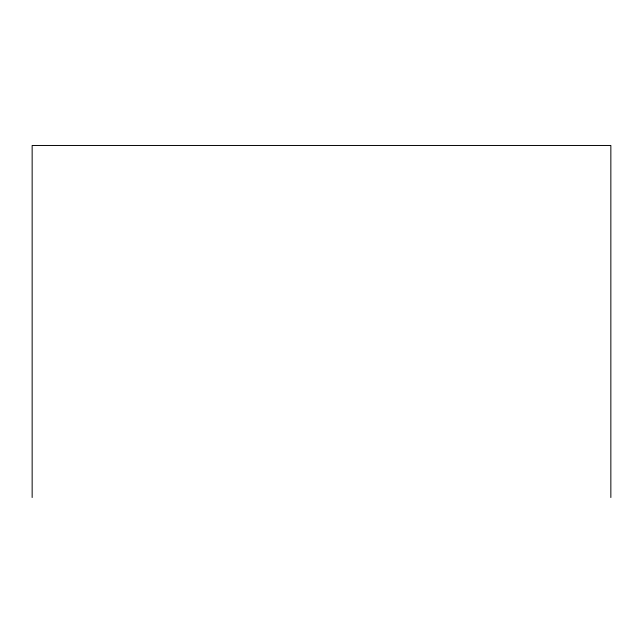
<?xml version="1.0" encoding="UTF-8"?>
<svg xmlns="http://www.w3.org/2000/svg" width="643" height="643" viewBox="0 0 643 643"><rect width="100%" height="100%" fill="white"/><g stroke="black" fill="none" stroke-linecap="round" stroke-linejoin="round"><path stroke-width="0.96" d="M610.85 497.529L610.85 145.471L32.15 145.471L32.15 497.529"/></g></svg>
